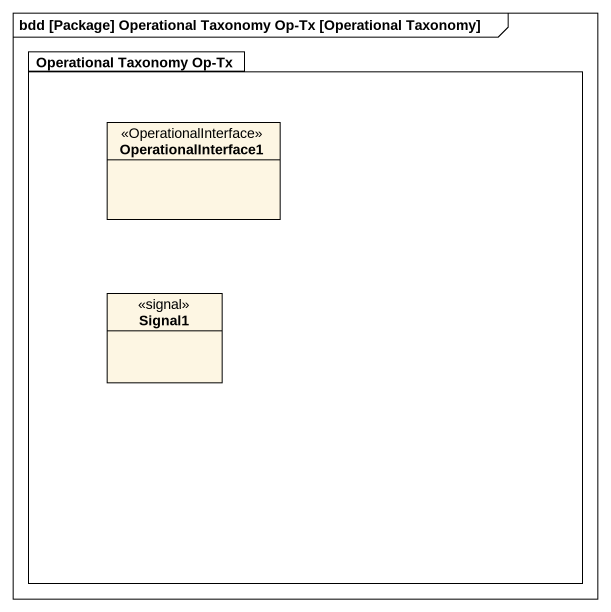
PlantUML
@startuml
mainframe bdd [Package] Operational Taxonomy Op-Tx [Operational Taxonomy]
hide circle
hide empty members
package "Operational Taxonomy Op-Tx" as Operational_Taxonomy_Op_Tx {
  class OperationalInterface1 <<OperationalInterface>>
  class Signal1 <<signal>>
}
@enduml
